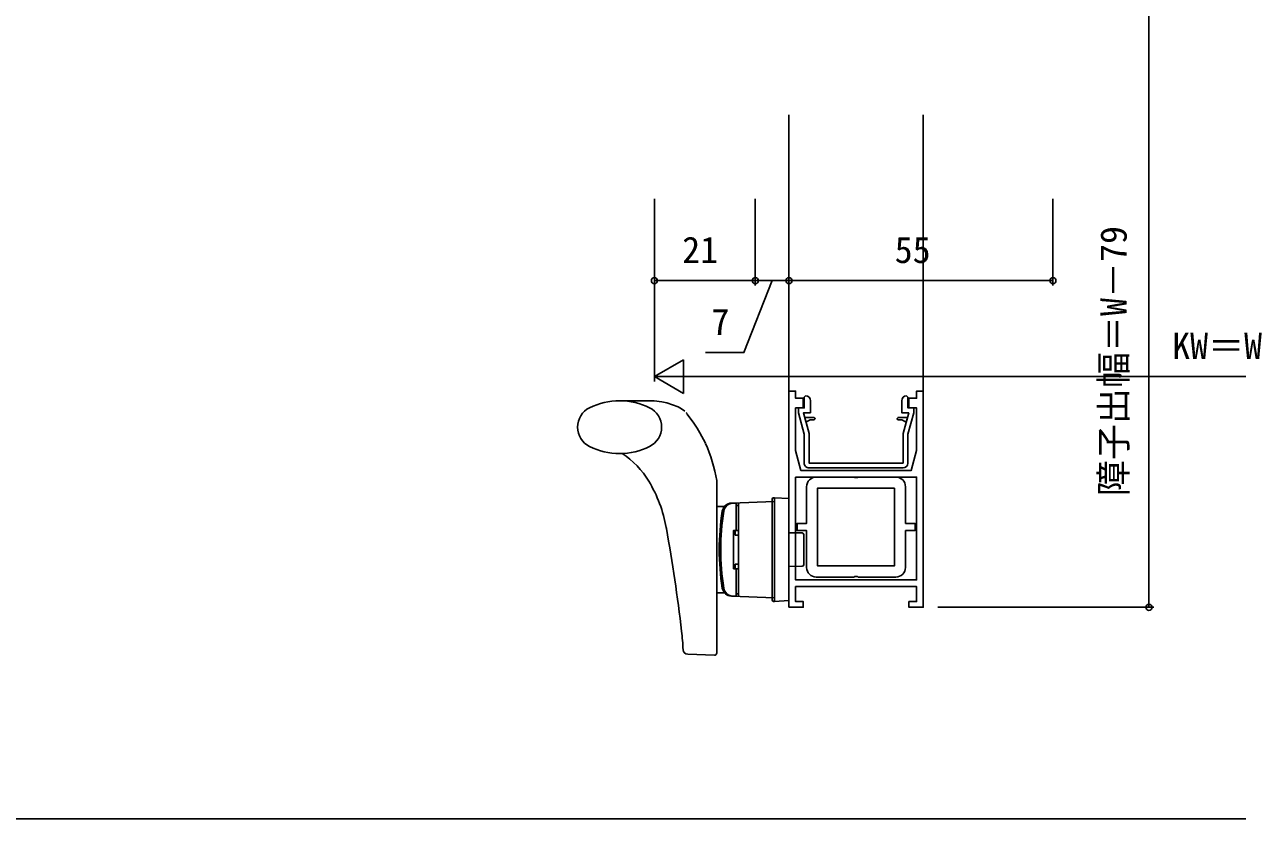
# Model space of a CAD drawing. Units: millimetres, scale not verified. Extents: x -438 to 438, y -464 to 465.
# Drawn here: x -91.3 to 161.5, y -449.2 to -283.9 of the extents above; entities that cross this region are included whole.
import ezdxf
from ezdxf.enums import TextEntityAlignment as Align

# ---------------------------------------------------------------- set-up
doc = ezdxf.new("R2010")
doc.units = ezdxf.units.MM
doc.header["$LTSCALE"] = 4
for name, color, linetype in [('0-3_YKK_11E', 7, 'Continuous'), ('0-4_YKK_12', 2, 'Continuous'), ('0-5_YKK_13', 4, 'Continuous'), ('0-7_YKK_D', 6, 'Continuous'), ('0-8_YKK_ZWAK', 7, 'Continuous')]:
    doc.layers.add(name, color=color, linetype=linetype)
doc.styles.add('ＭＳ ゴシック', font='')
doc.styles.get('ＭＳ ゴシック').set_extended_font_data('MS Gothic')

msp = doc.modelspace()

# ---------------------------------------------------------------- linework, layer by layer
at = {"layer": '0-3_YKK_11E'}
msp.add_line((91.792, -376.2), (72.192, -376.2), dxfattribs=at)
for points in [[(67.992, -405.2), (67.992, -360.2), (69.392, -360.2), (69.392, -361.7), (70.992, -361.7), (70.992, -363.7), (69.392, -363.7), (69.392, -372.595), (70.492, -376.7), (93.492, -376.7), (94.592, -372.595), (94.592, -363.7), (92.992, -363.7), (92.992, -361.7), (94.592, -361.7), (94.592, -360.2), (95.992, -360.2), (95.992, -405.2), (92.992, -405.2), (92.992, -404), (94.592, -404), (94.592, -400.9), (78.233, -400.9), (69.392, -400.9), (69.392, -404), (70.992, -404), (70.992, -405.2)], [(73.242, -365.7), (71.295, -365.7), (71.563, -366.7), (72.429, -366.2), (73.242, -366.2), (73.492, -365.945)], [(92.689, -365.7), (90.742, -365.7), (90.492, -365.962), (90.742, -366.2), (91.555, -366.2), (92.421, -366.7)], [(69.392, -378.1), (94.592, -378.1), (94.592, -399.5), (78.114, -399.5), (69.392, -399.5)], [(89.992, -380.4), (89.992, -396.6), (73.992, -396.6), (73.992, -380.4)]]:
    msp.add_lwpolyline(points, close=True, dxfattribs=at)
for points in [[(71.192, -375.2), (71.192, -369.178), (69.992, -364.7), (69.992, -363.7), (71.192, -363.7), (71.192, -361.5), (71.492, -361.2)], [(92.492, -361.2), (92.792, -361.5), (92.792, -363.7), (93.992, -363.7), (93.992, -364.7), (92.792, -369.178), (92.792, -375.2)], [(72.492, -362.2), (72.492, -364.7), (71.027, -364.7), (72.192, -369.047), (72.192, -375.2), (91.792, -375.2), (91.792, -369.046), (92.957, -364.7), (91.492, -364.7), (91.492, -362.2)], [(73.692, -378.1), (81.534, -378.1), (81.717, -378.22), (82.267, -378.22), (82.45, -378.1), (90.292, -378.1)], [(71.692, -396.9), (71.692, -389.25), (69.692, -389.25), (69.692, -387.75), (71.692, -387.75), (71.692, -380.1)], [(92.292, -380.1), (92.292, -387.75), (94.292, -387.75), (94.292, -389.25), (92.292, -389.25), (92.292, -396.9)], [(90.292, -398.9), (82.45, -398.9), (82.267, -398.78), (81.717, -398.78), (81.534, -398.9), (73.692, -398.9)]]:
    msp.add_lwpolyline(points, dxfattribs=at)
for centre, radius, start, end in [((71.492, -362.2), 1, 0.00001, 89.99999), ((92.492, -362.2), 1, 89.99955, 179.99781), ((72.192, -375.2), 1, 180.00001, 270.00091), ((91.792, -375.2), 1, 270.00044, 0.00042), ((73.692, -380.1), 2, 90.00001, 179.99999), ((90.292, -380.1), 2, 0.00001, 89.99999), ((73.692, -396.9), 2, 180.00001, 269.99999), ((90.292, -396.9), 2, 270.00001, 359.99999)]:
    msp.add_arc(centre, radius, start, end, dxfattribs=at)
at = {"layer": '0-4_YKK_12'}
for p, q in [((67.992, -360.5), (67.992, -302.7)), ((95.992, -360.5), (95.992, -302.7))]:
    msp.add_line(p, q, dxfattribs=at)
at = {"layer": '0-5_YKK_13'}
for p, q in [((32.742, -362.2), (38.808, -362.2)), ((32.742, -373.2), (33.253, -373.2)), ((52.992, -378.837), (52.992, -414.682)), ((64.992, -383.2), (56.036, -383.513)), ((56.992, -383.502), (56.346, -383.525)), ((56.992, -389.2), (56.992, -383.502)), ((56.992, -384), (57.492, -384)), ((57.492, -402.938), (57.492, -383.462)), ((57.492, -389.2), (57.492, -384)), ((64.492, -382.719), (64.492, -384.4)), ((64.766, -382.42), (64.992, -382.4)), ((67.992, -382.583), (64.992, -382.4)), ((64.992, -382.4), (64.992, -384.398)), ((64.992, -383.2), (64.992, -403.2)), ((67.992, -384.58), (67.992, -382.583)), ((52.992, -384.2), (54.485, -384.2)), ((64.487, -385.941), (64.492, -385.941)), ((64.492, -384.4), (64.492, -402)), ((64.992, -402.002), (64.992, -384.398)), ((67.992, -401.82), (67.992, -384.58)), ((42.483, -388.811), (42.441, -388.598)), ((56.812, -389.2), (56.812, -390.2)), ((56.812, -390.2), (57.492, -390.2)), ((67.992, -389.7), (70.795, -389.724)), ((71.092, -390.024), (71.092, -396.376)), ((56.812, -396.2), (56.812, -397.2)), ((56.812, -396.2), (57.492, -396.2)), ((70.795, -396.676), (67.992, -396.7)), ((57.492, -397.2), (56.492, -397.2)), ((56.992, -402.898), (56.992, -397.2)), ((57.492, -402.4), (57.492, -397.2)), ((64.492, -400.459), (64.487, -400.459)), ((52.992, -402.2), (54.485, -402.2)), ((64.992, -403.2), (56.036, -402.887)), ((56.992, -402.898), (56.346, -402.875)), ((56.992, -402.4), (57.492, -402.4)), ((64.492, -402), (64.492, -403.681)), ((64.766, -403.98), (64.992, -404)), ((64.992, -402.002), (64.992, -404)), ((52.475, -415.182), (46.918, -414.988))]:
    msp.add_line(p, q, dxfattribs=at)
for points in [[(38.767, -362.2), (39.969, -362.24), (41.562, -362.449), (42.549, -362.675), (44.903, -363.506), (45.659, -363.893), (46.356, -364.418)], [(46.815, -364.992), (46.795, -364.954), (46.762, -364.901), (46.73, -364.846), (46.691, -364.787), (46.663, -364.739), (46.632, -364.693)], [(46.815, -364.992), (48.222, -366.89), (48.899, -367.923), (49.477, -368.896), (50.6, -371.052)], [(57.492, -389.2), (56.492, -389.2), (56.492, -397.2)], [(64.992, -404), (67.992, -403.816), (67.992, -401.82)]]:
    msp.add_lwpolyline(points, dxfattribs=at)
for centre, radius, start, end in [((28.492, -367.7), 4.5, 116.48104, 243.51896), ((32.742, -376.231), 14.031, 90, 116.48104), ((32.734, -376.231), 14.031, 63.51896, 90), ((36.984, -367.7), 4.5, 296.48104, 63.51896), ((20.492, -384.56), 33, 9.98655, 24.10382), ((32.742, -359.169), 14.031, 243.51896, 270), ((32.734, -359.169), 14.031, 270, 296.48104), ((24.062, -387.62), 17.1, 30.40967, 57.48757), ((14.872, -393.49), 28, 10.06111, 31.25004), ((56.105, -385.512), 2, 92, 170.87872), ((56.416, -385.523), 2, 92, 170.89292), ((54.485, -383.95), 0.25, 270, 316.05064), ((64.792, -382.719), 0.3, 95, 180), ((103.992, -393.2), 50.5, 170.87872, 189.12128), ((104.304, -393.2), 50.5, 170.89292, 189.10708), ((-299.008, -450.4), 347, 6.65301, 10.22358), ((70.792, -390.024), 0.3, 0, 89.5), ((70.792, -396.376), 0.3, 270.5, 0), ((56.105, -400.888), 2, 189.12128, 268), ((56.416, -400.877), 2, 189.10708, 268), ((54.485, -402.45), 0.25, 43.94936, 90), ((64.792, -403.681), 0.3, 180, 265), ((-4.008, -415.991), 50, 2.24995, 6.65301), ((46.953, -413.988), 1, 182.24995, 268), ((52.492, -414.682), 0.5, 268, 0)]:
    msp.add_arc(centre, radius, start, end, dxfattribs=at)
at = {"layer": '0-7_YKK_D'}
for p, q in [((142.992, -274.2), (142.992, -405.2)), ((39.99, -320.2), (39.99, -338.2)), ((39.99, -320.2), (39.99, -358.2)), ((60.992, -320.2), (60.992, -338.2)), ((122.992, -320.2), (122.992, -338.2)), ((39.99, -337.2), (60.992, -337.2)), ((60.992, -337.2), (67.992, -337.2)), ((122.992, -337.2), (67.992, -337.2)), ((39.99, -357.2), (46.052, -353.7)), ((46.052, -360.7), (46.052, -353.7)), ((39.99, -357.2), (46.052, -360.7)), ((39.99, -357.2), (52.115, -357.2)), ((46.99, -357.2), (282.99, -357.2)), ((98.992, -405.2), (143.992, -405.2))]:
    msp.add_line(p, q, dxfattribs=at)
msp.add_lwpolyline([(64.492, -337.2), (58.649, -352.2), (50.6, -352.2)], dxfattribs=at)
for centre in [(39.99, -337.2), (60.992, -337.2), (60.992, -337.2), (67.992, -337.2), (67.992, -337.2), (122.992, -337.2), (142.992, -405.2)]:
    msp.add_circle(centre, 0.637, dxfattribs=at)
at = {"layer": '0-8_YKK_ZWAK'}
msp.add_lwpolyline([(-437.5, -449.2), (437.5, -449.2), (437.5, 430.8)], dxfattribs=at)

# ---------------------------------------------------------------- texts
at = {"layer": '0-7_YKK_D', "style": 'ＭＳ ゴシック'}
for s, p in [('21', (45.782, -335.2)), ('55', (90.038, -335.2)), ('7', (51.876, -350.2)), ('KW＝W', (147.838, -355.2))]:
    msp.add_text(s, height=5.499, dxfattribs=at).set_placement(p, align=Align.BOTTOM_LEFT)
msp.add_text('障子出幅＝W－79', height=5.499, rotation=90, dxfattribs=at).set_placement((140.012, -382.079), align=Align.BOTTOM_LEFT)

doc.saveas('drawing.dxf')
